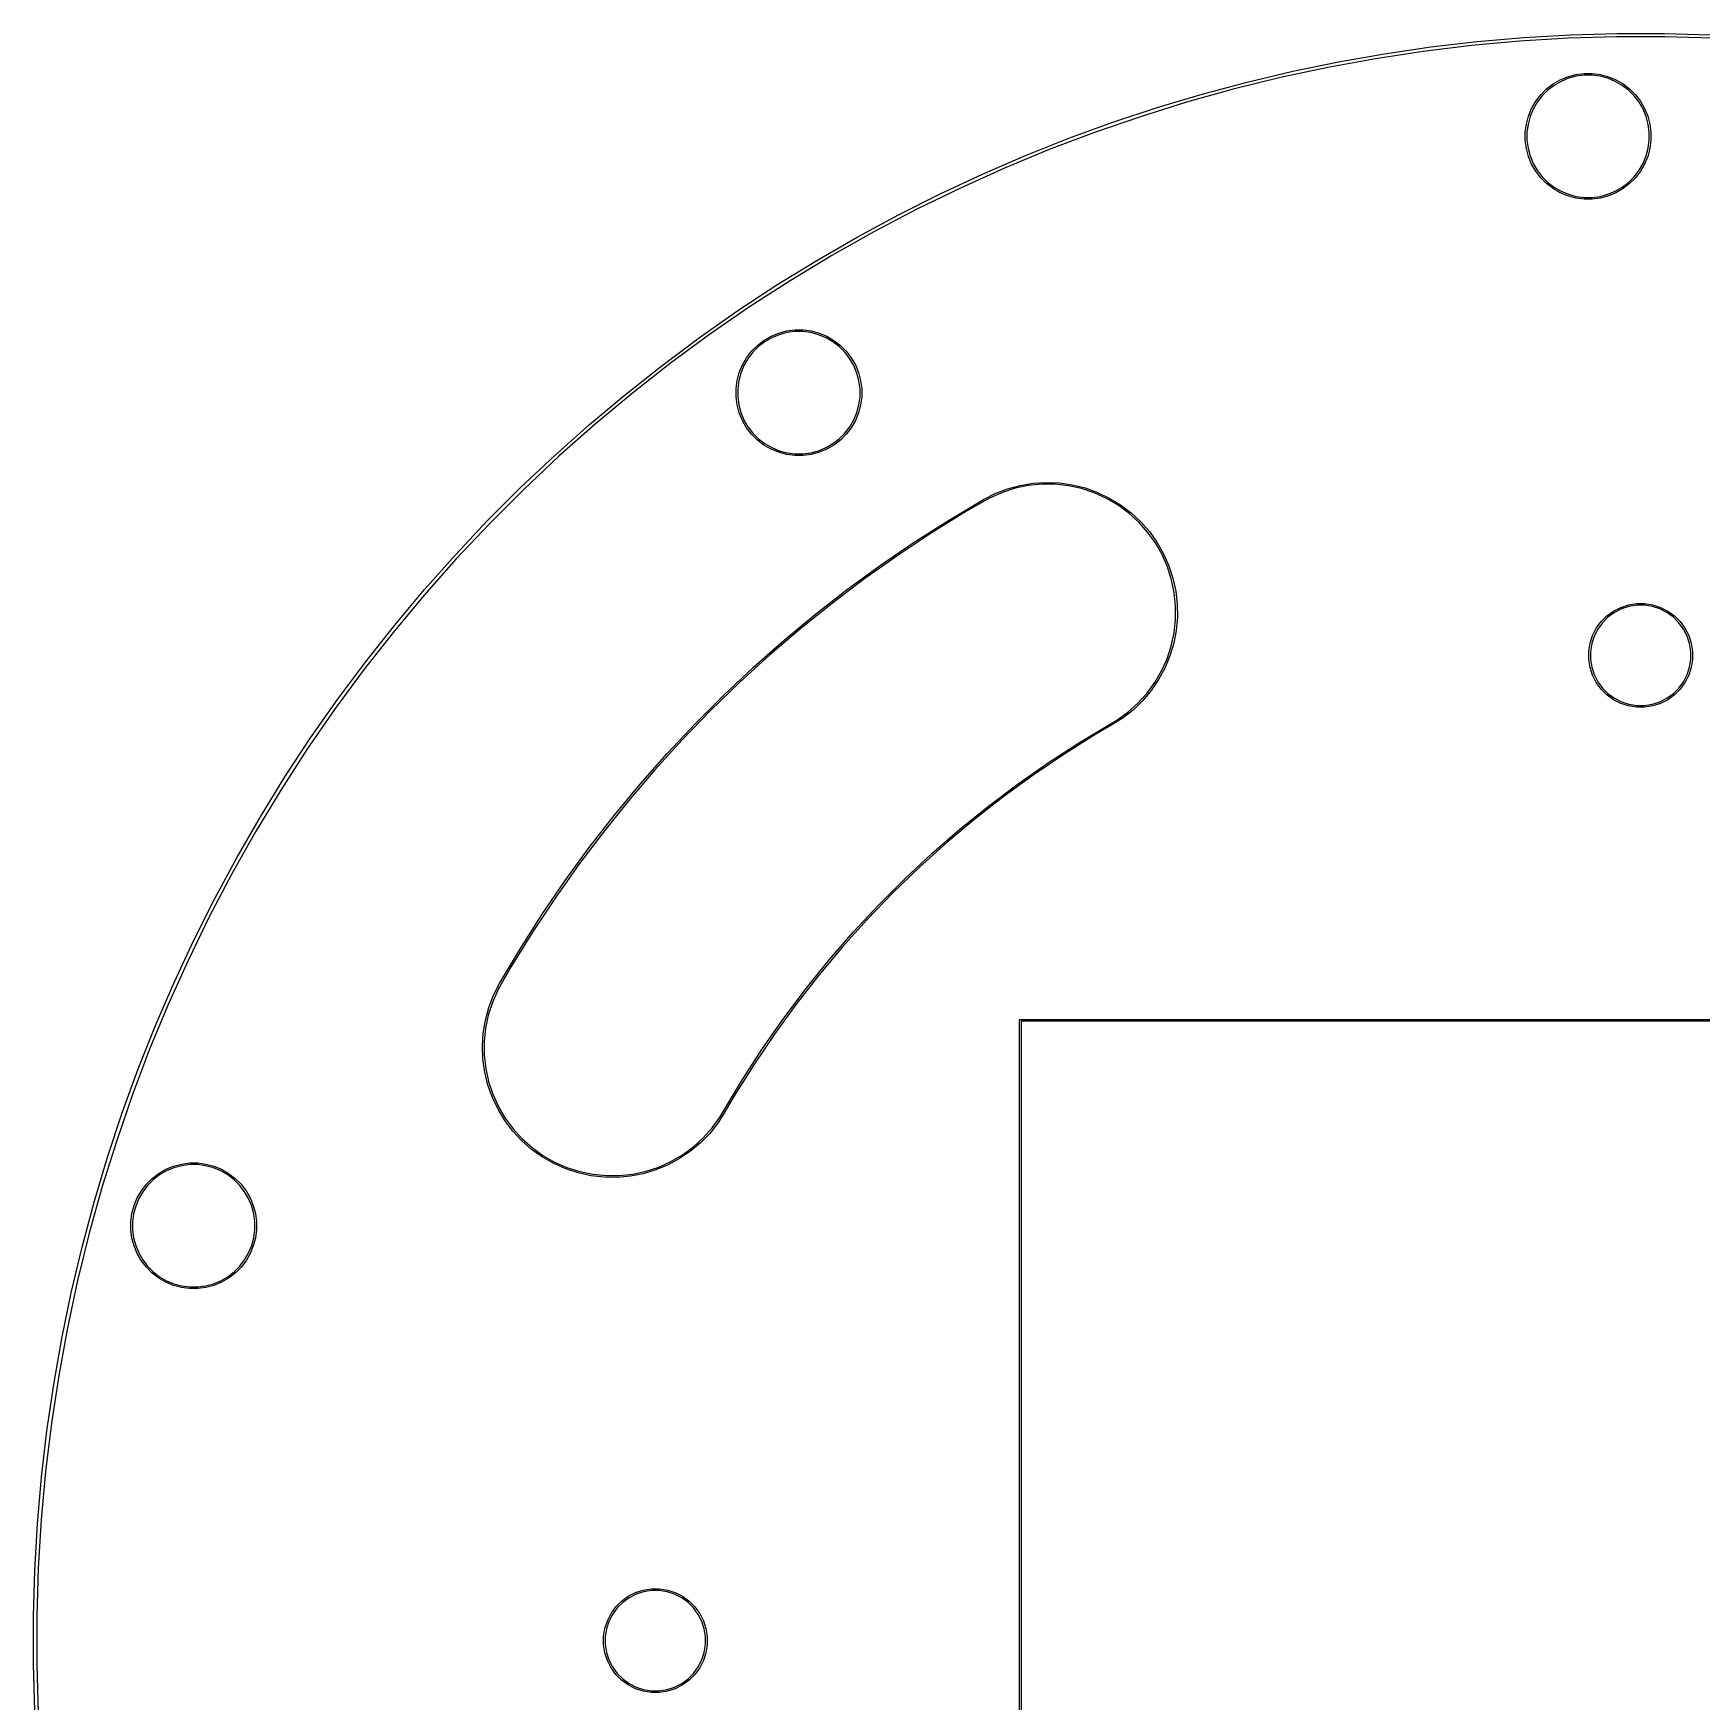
# Model space of a CAD drawing. Header units: millimetres. Extents: x -44 to 44, y -44 to 44.
# Drawn here: x -44.05 to 1.67, y -1.67 to 44.05 of the extents above; entities that cross this region are included whole.
import ezdxf

# ---------------------------------------------------------------- set-up
doc = ezdxf.new("R2010")
doc.units = ezdxf.units.MM
doc.layers.add('Edge.Cuts', color=254, linetype='CONTINUOUS', true_color=0xd0d2cd)

msp = doc.modelspace()

# ---------------------------------------------------------------- linework, layer by layer
at = {"layer": 'Edge.Cuts', "linetype": 'CONTINUOUS'}
for p, q in [((-4.477025, 43.821898), (-3.200584, 43.933572)), ((-1.990983, 43.909899), (-3.316287, 43.829733)), ((-3.200584, 43.933572), (-1.921434, 44.008074)), ((-0.663863, 43.95), (-1.990983, 43.909899)), ((-1.921434, 44.008074), (-0.640659, 44.045341)), ((0.663863, 43.95), (-0.663863, 43.95)), ((-0.640659, 44.045341), (0.640659, 44.045341)), ((0.640659, 44.045341), (1.921434, 44.008074)), ((1.990983, 43.909899), (0.663863, 43.95)), ((-8.279319, 43.264944), (-7.017468, 43.487442)), ((-5.95661, 43.549536), (-7.26922, 43.34976)), ((-7.017468, 43.487442), (-5.749679, 43.673146)), ((-4.638564, 43.709575), (-5.95661, 43.549536)), ((-5.749679, 43.673146), (-4.477025, 43.821898)), ((-3.316287, 43.829733), (-4.638564, 43.709575)), ((-10.780944, 42.710347), (-9.534165, 43.005839)), ((-8.575198, 43.110431), (-9.873351, 42.831766)), ((-9.534165, 43.005839), (-8.279319, 43.264944)), ((-7.26922, 43.34976), (-8.575198, 43.110431)), ((-12.018602, 42.378718), (-10.780944, 42.710347)), ((-9.873351, 42.831766), (-11.162496, 42.514021)), ((-2.736524, 42.362272), (-2.576972, 42.521824)), ((-2.576972, 42.521824), (-2.397959, 42.659185)), ((-2.372177, 42.6206), (-2.546374, 42.486934)), ((-2.397959, 42.659185), (-2.202548, 42.772005)), ((-2.182023, 42.730385), (-2.372177, 42.6206)), ((-2.202548, 42.772005), (-1.994083, 42.858354)), ((-1.979166, 42.814411), (-2.182023, 42.730385)), ((-1.994083, 42.858354), (-1.776131, 42.916755)), ((-1.767077, 42.87124), (-1.979166, 42.814411)), ((-1.776131, 42.916755), (-1.55242, 42.946207)), ((-1.549385, 42.8999), (-1.767077, 42.87124)), ((-1.55242, 42.946207), (-1.32678, 42.946207)), ((-1.329815, 42.8999), (-1.549385, 42.8999)), ((-1.112123, 42.87124), (-1.329815, 42.8999)), ((-1.32678, 42.946207), (-1.103069, 42.916755)), ((-0.900034, 42.814411), (-1.112123, 42.87124)), ((-1.103069, 42.916755), (-0.885117, 42.858354)), ((-0.697177, 42.730385), (-0.900034, 42.814411)), ((-0.885117, 42.858354), (-0.676652, 42.772005)), ((-0.507023, 42.6206), (-0.697177, 42.730385)), ((-0.676652, 42.772005), (-0.481241, 42.659185)), ((-0.332826, 42.486934), (-0.507023, 42.6206)), ((-0.481241, 42.659185), (-0.302228, 42.521824)), ((-0.302228, 42.521824), (-0.142676, 42.362272)), ((-12.441456, 42.157484), (-13.709063, 41.762481)), ((-13.24609, 42.011232), (-12.018602, 42.378718)), ((-11.162496, 42.514021), (-12.441456, 42.157484)), ((-2.986705, 41.987848), (-2.873885, 42.183259)), ((-2.8353, 42.157477), (-2.945085, 41.967323)), ((-2.873885, 42.183259), (-2.736524, 42.362272)), ((-2.701634, 42.331674), (-2.8353, 42.157477)), ((-2.546374, 42.486934), (-2.701634, 42.331674)), ((-0.177566, 42.331674), (-0.332826, 42.486934)), ((-0.0439, 42.157477), (-0.177566, 42.331674)), ((-0.142676, 42.362272), (-0.005315, 42.183259)), ((0.065885, 41.967323), (-0.0439, 42.157477)), ((-0.005315, 42.183259), (0.107505, 41.987848)), ((-15.666416, 41.169964), (-14.462372, 41.6082)), ((-13.709063, 41.762481), (-14.964162, 41.329373)), ((-14.462372, 41.6082), (-13.24609, 42.011232)), ((-3.131455, 41.561431), (-3.073054, 41.779383)), ((-3.029111, 41.764466), (-3.08594, 41.552377)), ((-3.073054, 41.779383), (-2.986705, 41.987848)), ((-2.945085, 41.967323), (-3.029111, 41.764466)), ((0.149911, 41.764466), (0.065885, 41.967323)), ((0.107505, 41.987848), (0.193854, 41.779383)), ((0.20674, 41.552377), (0.149911, 41.764466)), ((0.193854, 41.779383), (0.252255, 41.561431)), ((-16.857205, 40.696893), (-15.666416, 41.169964)), ((-14.964162, 41.329373), (-16.205608, 40.858555)), ((-3.160907, 41.33772), (-3.131455, 41.561431)), ((-3.160907, 41.334685), (-3.160907, 41.33772)), ((-3.160907, 41.11208), (-3.160907, 41.334685)), ((-3.08594, 41.552377), (-3.1146, 41.334685)), ((-3.1146, 41.334685), (-3.1146, 41.115115)), ((0.2354, 41.334685), (0.20674, 41.552377)), ((0.2354, 41.115115), (0.2354, 41.334685)), ((0.252255, 41.561431), (0.281707, 41.33772)), ((0.281707, 41.33772), (0.281707, 41.11208)), ((-18.033731, 40.18939), (-16.857205, 40.696893)), ((-16.205608, 40.858555), (-17.432266, 40.350457)), ((-3.131455, 40.888369), (-3.160907, 41.11208)), ((-3.073054, 40.670417), (-3.131455, 40.888369)), ((-3.1146, 41.115115), (-3.08594, 40.897423)), ((-3.08594, 40.897423), (-3.029111, 40.685334)), ((0.149911, 40.685334), (0.20674, 40.897423)), ((0.252255, 40.888369), (0.193854, 40.670417)), ((0.20674, 40.897423), (0.2354, 41.115115)), ((0.281707, 41.11208), (0.252255, 40.888369)), ((-17.432266, 40.350457), (-18.64302, 39.805541)), ((-2.986705, 40.461952), (-3.073054, 40.670417)), ((-3.029111, 40.685334), (-2.945085, 40.482477)), ((-2.873885, 40.266541), (-2.986705, 40.461952)), ((-2.945085, 40.482477), (-2.8353, 40.292323)), ((-2.736524, 40.087528), (-2.873885, 40.266541)), ((-2.8353, 40.292323), (-2.701634, 40.118126)), ((-0.177566, 40.118126), (-0.0439, 40.292323)), ((-0.005315, 40.266541), (-0.142676, 40.087528)), ((-0.0439, 40.292323), (0.065885, 40.482477)), ((0.107505, 40.461952), (-0.005315, 40.266541)), ((0.065885, 40.482477), (0.149911, 40.685334)), ((0.193854, 40.670417), (0.107505, 40.461952)), ((-18.64302, 39.805541), (-19.836762, 39.224305)), ((-19.194999, 39.647881), (-18.033731, 40.18939)), ((-2.576972, 39.927976), (-2.736524, 40.087528)), ((-2.701634, 40.118126), (-2.546374, 39.962866)), ((-2.397959, 39.790615), (-2.576972, 39.927976)), ((-2.546374, 39.962866), (-2.372177, 39.8292)), ((-2.202548, 39.677795), (-2.397959, 39.790615)), ((-2.372177, 39.8292), (-2.182023, 39.719415)), ((-0.697177, 39.719415), (-0.507023, 39.8292)), ((-0.481241, 39.790615), (-0.676652, 39.677795)), ((-0.507023, 39.8292), (-0.332826, 39.962866)), ((-0.302228, 39.927976), (-0.481241, 39.790615)), ((-0.332826, 39.962866), (-0.177566, 40.118126)), ((-0.142676, 40.087528), (-0.302228, 39.927976)), ((-20.340026, 39.072827), (-19.194999, 39.647881)), ((-1.994083, 39.591446), (-2.202548, 39.677795)), ((-2.182023, 39.719415), (-1.979166, 39.635389)), ((-1.776131, 39.533045), (-1.994083, 39.591446)), ((-1.979166, 39.635389), (-1.767077, 39.57856)), ((-1.55242, 39.503593), (-1.776131, 39.533045)), ((-1.767077, 39.57856), (-1.549385, 39.5499)), ((-1.32678, 39.503593), (-1.55242, 39.503593)), ((-1.549385, 39.5499), (-1.329815, 39.5499)), ((-1.329815, 39.5499), (-1.112123, 39.57856)), ((-1.103069, 39.533045), (-1.32678, 39.503593)), ((-1.112123, 39.57856), (-0.900034, 39.635389)), ((-0.885117, 39.591446), (-1.103069, 39.533045)), ((-0.900034, 39.635389), (-0.697177, 39.719415)), ((-0.676652, 39.677795), (-0.885117, 39.591446)), ((-21.467844, 38.464713), (-20.340026, 39.072827)), ((-19.836762, 39.224305), (-21.012405, 38.60728)), ((-22.577497, 37.824055), (-21.467844, 38.464713)), ((-21.012405, 38.60728), (-22.168876, 37.955029)), ((-22.168876, 37.955029), (-23.305119, 37.268146)), ((-23.668048, 37.151393), (-22.577497, 37.824055)), ((-24.738573, 36.447298), (-23.668048, 37.151393)), ((-23.305119, 37.268146), (-24.420097, 36.547258)), ((-25.788167, 35.712364), (-24.738573, 36.447298)), ((-24.420097, 36.547258), (-25.512794, 35.793024)), ((-26.815941, 34.947215), (-25.788167, 35.712364)), ((-25.512794, 35.793024), (-26.582213, 35.006131)), ((-24.025059, 35.632085), (-23.829648, 35.744905)), ((-23.809123, 35.703285), (-23.999277, 35.5935)), ((-23.829648, 35.744905), (-23.621183, 35.831254)), ((-23.606266, 35.787311), (-23.809123, 35.703285)), ((-23.621183, 35.831254), (-23.403231, 35.889655)), ((-23.394177, 35.84414), (-23.606266, 35.787311)), ((-23.403231, 35.889655), (-23.17952, 35.919107)), ((-23.176485, 35.8728), (-23.394177, 35.84414)), ((-23.17952, 35.919107), (-22.95388, 35.919107)), ((-22.956915, 35.8728), (-23.176485, 35.8728)), ((-22.739223, 35.84414), (-22.956915, 35.8728)), ((-22.95388, 35.919107), (-22.730169, 35.889655)), ((-22.527134, 35.787311), (-22.739223, 35.84414)), ((-22.730169, 35.889655), (-22.512217, 35.831254)), ((-22.324277, 35.703285), (-22.527134, 35.787311)), ((-22.512217, 35.831254), (-22.303752, 35.744905)), ((-22.134123, 35.5935), (-22.324277, 35.703285)), ((-22.303752, 35.744905), (-22.108341, 35.632085)), ((-24.500985, 35.156159), (-24.363624, 35.335172)), ((-24.328734, 35.304574), (-24.4624, 35.130377)), ((-24.363624, 35.335172), (-24.204072, 35.494724)), ((-24.173474, 35.459834), (-24.328734, 35.304574)), ((-24.204072, 35.494724), (-24.025059, 35.632085)), ((-23.999277, 35.5935), (-24.173474, 35.459834)), ((-21.959926, 35.459834), (-22.134123, 35.5935)), ((-22.108341, 35.632085), (-21.929328, 35.494724)), ((-21.804666, 35.304574), (-21.959926, 35.459834)), ((-21.929328, 35.494724), (-21.769776, 35.335172)), ((-21.671, 35.130377), (-21.804666, 35.304574)), ((-21.769776, 35.335172), (-21.632415, 35.156159)), ((-27.821026, 34.152496), (-26.815941, 34.947215)), ((-26.582213, 35.006131), (-27.627377, 34.187298)), ((-24.758555, 34.534331), (-24.700154, 34.752283)), ((-24.700154, 34.752283), (-24.613805, 34.960748)), ((-24.572185, 34.940223), (-24.656211, 34.737366)), ((-24.613805, 34.960748), (-24.500985, 35.156159)), ((-24.4624, 35.130377), (-24.572185, 34.940223)), ((-21.561215, 34.940223), (-21.671, 35.130377)), ((-21.632415, 35.156159), (-21.519595, 34.960748)), ((-21.477189, 34.737366), (-21.561215, 34.940223)), ((-21.519595, 34.960748), (-21.433246, 34.752283)), ((-21.433246, 34.752283), (-21.374845, 34.534331)), ((-24.788007, 34.31062), (-24.758555, 34.534331)), ((-24.788007, 34.307585), (-24.788007, 34.31062)), ((-24.788007, 34.08498), (-24.788007, 34.307585)), ((-24.71304, 34.525277), (-24.7417, 34.307585)), ((-24.7417, 34.307585), (-24.7417, 34.088015)), ((-24.656211, 34.737366), (-24.71304, 34.525277)), ((-21.42036, 34.525277), (-21.477189, 34.737366)), ((-21.3917, 34.307585), (-21.42036, 34.525277)), ((-21.3917, 34.088015), (-21.3917, 34.307585)), ((-21.374845, 34.534331), (-21.345393, 34.31062)), ((-21.345393, 34.31062), (-21.345393, 34.08498)), ((-28.802572, 33.328881), (-27.821026, 34.152496)), ((-27.627377, 34.187298), (-28.647333, 33.33727)), ((-24.758555, 33.861269), (-24.788007, 34.08498)), ((-24.700154, 33.643317), (-24.758555, 33.861269)), ((-24.7417, 34.088015), (-24.71304, 33.870323)), ((-24.71304, 33.870323), (-24.656211, 33.658234)), ((-21.477189, 33.658234), (-21.42036, 33.870323)), ((-21.374845, 33.861269), (-21.433246, 33.643317)), ((-21.42036, 33.870323), (-21.3917, 34.088015)), ((-21.345393, 34.08498), (-21.374845, 33.861269)), ((-24.613805, 33.434852), (-24.700154, 33.643317)), ((-24.656211, 33.658234), (-24.572185, 33.455377)), ((-24.500985, 33.239441), (-24.613805, 33.434852)), ((-24.572185, 33.455377), (-24.4624, 33.265223)), ((-21.671, 33.265223), (-21.561215, 33.455377)), ((-21.519595, 33.434852), (-21.632415, 33.239441)), ((-21.561215, 33.455377), (-21.477189, 33.658234)), ((-21.433246, 33.643317), (-21.519595, 33.434852)), ((-29.759749, 32.477067), (-28.802572, 33.328881)), ((-28.647333, 33.33727), (-29.64115, 32.456825)), ((-24.363624, 33.060428), (-24.500985, 33.239441)), ((-24.4624, 33.265223), (-24.328734, 33.091026)), ((-24.204072, 32.900876), (-24.363624, 33.060428)), ((-24.328734, 33.091026), (-24.173474, 32.935766)), ((-24.173474, 32.935766), (-23.999277, 32.8021)), ((-22.134123, 32.8021), (-21.959926, 32.935766)), ((-21.959926, 32.935766), (-21.804666, 33.091026)), ((-21.769776, 33.060428), (-21.929328, 32.900876)), ((-21.804666, 33.091026), (-21.671, 33.265223)), ((-21.632415, 33.239441), (-21.769776, 33.060428)), ((-30.691745, 31.597773), (-29.759749, 32.477067)), ((-24.025059, 32.763515), (-24.204072, 32.900876)), ((-23.829648, 32.650695), (-24.025059, 32.763515)), ((-23.999277, 32.8021), (-23.809123, 32.692315)), ((-23.621183, 32.564346), (-23.829648, 32.650695)), ((-23.809123, 32.692315), (-23.606266, 32.608289)), ((-23.403231, 32.505945), (-23.621183, 32.564346)), ((-23.606266, 32.608289), (-23.394177, 32.55146)), ((-23.17952, 32.476493), (-23.403231, 32.505945)), ((-23.394177, 32.55146), (-23.176485, 32.5228)), ((-22.95388, 32.476493), (-23.17952, 32.476493)), ((-23.176485, 32.5228), (-22.956915, 32.5228)), ((-22.956915, 32.5228), (-22.739223, 32.55146)), ((-22.730169, 32.505945), (-22.95388, 32.476493)), ((-22.739223, 32.55146), (-22.527134, 32.608289)), ((-22.512217, 32.564346), (-22.730169, 32.505945)), ((-22.527134, 32.608289), (-22.324277, 32.692315)), ((-22.303752, 32.650695), (-22.512217, 32.564346)), ((-22.324277, 32.692315), (-22.134123, 32.8021)), ((-22.108341, 32.763515), (-22.303752, 32.650695)), ((-21.929328, 32.900876), (-22.108341, 32.763515)), ((-29.64115, 32.456825), (-30.607921, 31.546765)), ((-31.597773, 30.691745), (-30.691745, 31.597773)), ((-30.607921, 31.546765), (-31.546765, 30.607921)), ((-17.690802, 31.434162), (-17.354431, 31.563242)), ((-17.141285, 31.578879), (-17.491434, 31.467108)), ((-17.354431, 31.563242), (-17.006727, 31.657629)), ((-16.78137, 31.653438), (-17.141285, 31.578879)), ((-17.006727, 31.657629), (-16.651258, 31.716355)), ((-16.415634, 31.689966), (-16.78137, 31.653438)), ((-16.651258, 31.716355), (-16.291672, 31.738818)), ((-16.048083, 31.688064), (-16.415634, 31.689966)), ((-16.291672, 31.738818), (-15.931658, 31.724787)), ((-15.682744, 31.647754), (-16.048083, 31.688064)), ((-15.931658, 31.724787), (-15.574911, 31.674406)), ((-15.32362, 31.569475), (-15.682744, 31.647754)), ((-15.574911, 31.674406), (-15.225091, 31.588192)), ((-14.974645, 31.454087), (-15.32362, 31.569475)), ((-15.225091, 31.588192), (-14.885788, 31.467029)), ((-18.970608, 30.699875), (-18.012478, 31.271663)), ((-17.987612, 31.228285), (-18.470342, 30.950243)), ((-18.012478, 31.271663), (-18.012425, 31.271674)), ((-18.012425, 31.271674), (-18.012388, 31.271715)), ((-18.012388, 31.271715), (-17.690802, 31.434162)), ((-17.827982, 31.319349), (-17.987612, 31.228285)), ((-17.491434, 31.467108), (-17.827982, 31.319349)), ((-14.639644, 31.302854), (-14.974645, 31.454087)), ((-14.885788, 31.467029), (-14.560484, 31.312162)), ((-14.322286, 31.117431), (-14.639644, 31.302854)), ((-14.560484, 31.312162), (-14.252516, 31.125178)), ((-14.026049, 30.899852), (-14.322286, 31.117431)), ((-14.252516, 31.125178), (-13.965045, 30.907998)), ((-32.477067, 29.759749), (-31.597773, 30.691745)), ((-19.910603, 30.098741), (-18.970608, 30.699875)), ((-18.470342, 30.950243), (-19.418316, 30.364454)), ((-13.754178, 30.652499), (-14.026049, 30.899852)), ((-13.965045, 30.907998), (-13.701021, 30.662848)), ((-13.509651, 30.378083), (-13.754178, 30.652499)), ((-13.701021, 30.662848), (-13.463153, 30.392246)), ((-31.546765, 30.607921), (-32.456825, 29.64115)), ((-19.418316, 30.364454), (-20.347728, 29.749639)), ((-13.295148, 30.07961), (-13.509651, 30.378083)), ((-13.463153, 30.392246), (-13.253882, 30.098967)), ((-33.328881, 28.802572), (-32.477067, 29.759749)), ((-20.347728, 29.749639), (-21.25769, 29.106386)), ((-20.831566, 29.468834), (-19.910603, 30.098741)), ((-13.11302, 29.760351), (-13.295148, 30.07961)), ((-13.253882, 30.098967), (-13.075355, 29.786021)), ((-12.96526, 29.423803), (-13.11302, 29.760351)), ((-13.075355, 29.786021), (-12.929405, 29.45662)), ((-32.456825, 29.64115), (-33.33727, 28.647333)), ((-21.732615, 28.810758), (-20.831566, 29.468834)), ((-12.853489, 29.073653), (-12.96526, 29.423803)), ((-12.929405, 29.45662), (-12.817528, 29.114143)), ((-34.152496, 27.821026), (-33.328881, 28.802572)), ((-22.612889, 28.125141), (-21.732615, 28.810758)), ((-21.25769, 29.106386), (-22.14733, 28.43531)), ((-12.778931, 28.713738), (-12.853489, 29.073653)), ((-12.817528, 29.114143), (-12.740872, 28.762105)), ((-33.33727, 28.647333), (-34.187298, 27.627377)), ((-22.14733, 28.43531), (-23.0158, 27.737052)), ((-12.742403, 28.348002), (-12.778931, 28.713738)), ((-12.744304, 27.980451), (-12.742403, 28.348002)), ((-12.740872, 28.762105), (-12.700226, 28.404118)), ((-12.700226, 28.404118), (-12.696004, 28.043856)), ((-0.545324, 28.316528), (-0.33266, 28.385627)), ((-0.33266, 28.385627), (-0.111804, 28.420607)), ((-0.108215, 28.375), (-0.32198, 28.341143)), ((-0.111804, 28.420607), (0.111804, 28.420607)), ((0.108215, 28.375), (-0.108215, 28.375)), ((0.32198, 28.341143), (0.108215, 28.375)), ((0.111804, 28.420607), (0.33266, 28.385627)), ((0.33266, 28.385627), (0.545324, 28.316528)), ((-23.471548, 27.412638), (-22.612889, 28.125141)), ((-12.784615, 27.615112), (-12.744304, 27.980451)), ((-12.696004, 28.043856), (-12.728252, 27.685015)), ((-1.215012, 27.74456), (-1.083579, 27.925463)), ((-1.048791, 27.895753), (-1.176006, 27.720657)), ((-1.083579, 27.925463), (-0.925463, 28.083579)), ((-0.895753, 28.048791), (-1.048791, 27.895753)), ((-0.925463, 28.083579), (-0.74456, 28.215012)), ((-0.720657, 28.176006), (-0.895753, 28.048791)), ((-0.74456, 28.215012), (-0.545324, 28.316528)), ((-0.527817, 28.274263), (-0.720657, 28.176006)), ((-0.32198, 28.341143), (-0.527817, 28.274263)), ((0.527817, 28.274263), (0.32198, 28.341143)), ((0.720657, 28.176006), (0.527817, 28.274263)), ((0.545324, 28.316528), (0.74456, 28.215012)), ((0.895753, 28.048791), (0.720657, 28.176006)), ((0.74456, 28.215012), (0.925463, 28.083579)), ((1.048791, 27.895753), (0.895753, 28.048791)), ((0.925463, 28.083579), (1.083579, 27.925463)), ((1.176006, 27.720657), (1.048791, 27.895753)), ((1.083579, 27.925463), (1.215012, 27.74456)), ((-34.187298, 27.627377), (-35.006131, 26.582213)), ((-34.947215, 26.815941), (-34.152496, 27.821026)), ((-23.0158, 27.737052), (-23.862269, 27.012279)), ((-12.862893, 27.255988), (-12.784615, 27.615112)), ((-12.728252, 27.685015), (-12.796637, 27.331277)), ((-1.385627, 27.33266), (-1.316528, 27.545324)), ((-1.274263, 27.527817), (-1.341143, 27.32198)), ((-1.316528, 27.545324), (-1.215012, 27.74456)), ((-1.176006, 27.720657), (-1.274263, 27.527817)), ((1.274263, 27.527817), (1.176006, 27.720657)), ((1.215012, 27.74456), (1.316528, 27.545324)), ((1.341143, 27.32198), (1.274263, 27.527817)), ((1.316528, 27.545324), (1.385627, 27.33266)), ((-23.862269, 27.012279), (-24.685927, 26.261685)), ((-24.30777, 26.673932), (-23.471548, 27.412638)), ((-12.900459, 26.986273), (-13.038651, 26.653542)), ((-12.978281, 26.907014), (-12.862893, 27.255988)), ((-12.796637, 27.331277), (-12.900459, 26.986273)), ((-1.420607, 27.111804), (-1.385627, 27.33266)), ((-1.420607, 27.108215), (-1.420607, 27.111804)), ((-1.420607, 26.888196), (-1.420607, 27.108215)), ((-1.341143, 27.32198), (-1.375, 27.108215)), ((-1.375, 27.108215), (-1.375, 26.891785)), ((1.375, 27.108215), (1.341143, 27.32198)), ((1.375, 26.891785), (1.375, 27.108215)), ((1.385627, 27.33266), (1.420607, 27.111804)), ((1.420607, 27.111804), (1.420607, 26.888196)), ((-35.006131, 26.582213), (-35.793024, 25.512794)), ((-35.712364, 25.788167), (-34.947215, 26.815941)), ((-25.120755, 25.909727), (-24.30777, 26.673932)), ((-13.314937, 26.254655), (-13.129515, 26.572013)), ((-13.038651, 26.653542), (-13.209796, 26.336499)), ((-13.129515, 26.572013), (-12.978281, 26.907014)), ((-1.385627, 26.66734), (-1.420607, 26.888196)), ((-1.316528, 26.454676), (-1.385627, 26.66734)), ((-1.375, 26.891785), (-1.341143, 26.67802)), ((-1.341143, 26.67802), (-1.274263, 26.472183)), ((1.274263, 26.472183), (1.341143, 26.67802)), ((1.385627, 26.66734), (1.316528, 26.454676)), ((1.341143, 26.67802), (1.375, 26.891785)), ((1.420607, 26.888196), (1.385627, 26.66734)), ((-24.685927, 26.261685), (-25.485987, 25.485987)), ((-13.532517, 25.958417), (-13.314937, 26.254655)), ((-13.209796, 26.336499), (-13.412138, 26.038397)), ((-1.215012, 26.25544), (-1.316528, 26.454676)), ((-1.274263, 26.472183), (-1.176006, 26.279343)), ((-1.083579, 26.074537), (-1.215012, 26.25544)), ((-1.176006, 26.279343), (-1.048791, 26.104247)), ((-0.925463, 25.916421), (-1.083579, 26.074537)), ((-1.048791, 26.104247), (-0.895753, 25.951209)), ((0.895753, 25.951209), (1.048791, 26.104247)), ((1.083579, 26.074537), (0.925463, 25.916421)), ((1.048791, 26.104247), (1.176006, 26.279343)), ((1.215012, 26.25544), (1.083579, 26.074537)), ((1.176006, 26.279343), (1.274263, 26.472183)), ((1.316528, 26.454676), (1.215012, 26.25544)), ((-36.447298, 24.738573), (-35.712364, 25.788167)), ((-25.909727, 25.120755), (-25.120755, 25.909727)), ((-14.054286, 25.44202), (-13.779869, 25.686546)), ((-13.6436, 25.762296), (-13.901808, 25.511027)), ((-13.779869, 25.686546), (-13.532517, 25.958417)), ((-13.412138, 26.038397), (-13.6436, 25.762296)), ((-0.74456, 25.784988), (-0.925463, 25.916421)), ((-0.895753, 25.951209), (-0.720657, 25.823994)), ((-0.545324, 25.683472), (-0.74456, 25.784988)), ((-0.720657, 25.823994), (-0.527817, 25.725737)), ((-0.33266, 25.614373), (-0.545324, 25.683472)), ((-0.527817, 25.725737), (-0.32198, 25.658857)), ((-0.111804, 25.579393), (-0.33266, 25.614373)), ((-0.32198, 25.658857), (-0.108215, 25.625)), ((-0.108215, 25.625), (0.108215, 25.625)), ((0.108215, 25.625), (0.32198, 25.658857)), ((0.33266, 25.614373), (0.111804, 25.579393)), ((0.32198, 25.658857), (0.527817, 25.725737)), ((0.545324, 25.683472), (0.33266, 25.614373)), ((0.527817, 25.725737), (0.720657, 25.823994)), ((0.74456, 25.784988), (0.545324, 25.683472)), ((0.720657, 25.823994), (0.895753, 25.951209)), ((0.925463, 25.916421), (0.74456, 25.784988)), ((-35.793024, 25.512794), (-36.547258, 24.420097)), ((-25.485987, 25.485987), (-26.261685, 24.685927)), ((-14.512388, 25.136452), (-14.352758, 25.227517)), ((-14.18411, 25.28717), (-14.487483, 25.093104)), ((-14.352758, 25.227517), (-14.054286, 25.44202)), ((-13.901808, 25.511027), (-14.18411, 25.28717)), ((0.111804, 25.579393), (-0.111804, 25.579393)), ((-37.151393, 23.668048), (-36.447298, 24.738573)), ((-26.673932, 24.30777), (-25.909727, 25.120755)), ((-14.925502, 24.840206), (-15.78332, 24.304182)), ((-15.380907, 24.614596), (-14.5125, 25.136388)), ((-14.4875, 25.093086), (-14.925502, 24.840206)), ((-14.5125, 25.136388), (-14.512433, 25.136402)), ((-14.512433, 25.136402), (-14.512388, 25.136452)), ((-14.487483, 25.093104), (-14.4875, 25.093086)), ((-36.547258, 24.420097), (-37.268146, 23.305119)), ((-27.412638, 23.471548), (-26.673932, 24.30777)), ((-26.261685, 24.685927), (-27.012279, 23.862269)), ((-15.78332, 24.304182), (-16.621909, 23.738547)), ((-16.230574, 24.062816), (-15.380907, 24.614596)), ((-27.012279, 23.862269), (-27.737052, 23.0158)), ((-17.060467, 23.481719), (-16.230574, 24.062816)), ((-37.824055, 22.577497), (-37.151393, 23.668048)), ((-28.125141, 22.612889), (-27.412638, 23.471548)), ((-17.869575, 22.872013), (-17.060467, 23.481719)), ((-16.621909, 23.738547), (-17.440247, 23.143989)), ((-37.268146, 23.305119), (-37.955029, 22.168876)), ((-27.737052, 23.0158), (-28.43531, 22.14733)), ((-18.656911, 22.23444), (-17.869575, 22.872013)), ((-17.440247, 23.143989), (-18.237336, 22.521235)), ((-38.464713, 21.467844), (-37.824055, 22.577497)), ((-28.810758, 21.732615), (-28.125141, 22.612889)), ((-18.237336, 22.521235), (-19.012206, 21.871042)), ((-37.955029, 22.168876), (-38.60728, 21.012405)), ((-28.43531, 22.14733), (-29.106386, 21.25769)), ((-19.421516, 21.569779), (-18.656911, 22.23444)), ((-29.468834, 20.831566), (-28.810758, 21.732615)), ((-20.16246, 20.878838), (-19.421516, 21.569779)), ((-19.012206, 21.871042), (-19.763913, 21.194202)), ((-39.072827, 20.340026), (-38.464713, 21.467844)), ((-29.106386, 21.25769), (-29.749639, 20.347728)), ((-19.763913, 21.194202), (-20.49154, 20.49154)), ((-38.60728, 21.012405), (-39.224305, 19.836762)), ((-30.098741, 19.910603), (-29.468834, 20.831566)), ((-20.878838, 20.16246), (-20.16246, 20.878838)), ((-39.647881, 19.194999), (-39.072827, 20.340026)), ((-29.749639, 20.347728), (-30.364454, 19.418316)), ((-21.569779, 19.421516), (-20.878838, 20.16246)), ((-20.49154, 20.49154), (-21.194202, 19.763913)), ((-39.224305, 19.836762), (-39.805541, 18.64302)), ((-30.699875, 18.970608), (-30.098741, 19.910603)), ((-21.194202, 19.763913), (-21.871042, 19.012206)), ((-30.364454, 19.418316), (-30.950243, 18.470342)), ((-22.23444, 18.656911), (-21.569779, 19.421516)), ((-40.18939, 18.033731), (-39.647881, 19.194999)), ((-31.271663, 18.012478), (-30.699875, 18.970608)), ((-21.871042, 19.012206), (-22.521235, 18.237336)), ((-39.805541, 18.64302), (-40.350457, 17.432266)), ((-30.950243, 18.470342), (-31.228337, 17.987522)), ((-22.872013, 17.869575), (-22.23444, 18.656911)), ((-40.696893, 16.857205), (-40.18939, 18.033731)), ((-31.434163, 17.690803), (-31.271716, 18.012389)), ((-31.228338, 17.98752), (-31.31935, 17.827983)), ((-31.271716, 18.012389), (-31.271673, 18.012427)), ((-31.271673, 18.012427), (-31.271663, 18.012478)), ((-31.228337, 17.987522), (-31.228338, 17.98752)), ((-23.481719, 17.060467), (-22.872013, 17.869575)), ((-22.521235, 18.237336), (-23.143989, 17.440247)), ((-40.350457, 17.432266), (-40.858555, 16.205608)), ((-31.467109, 17.491435), (-31.578881, 17.141285)), ((-31.563243, 17.354432), (-31.434163, 17.690803)), ((-31.31935, 17.827983), (-31.467109, 17.491435)), ((-23.143989, 17.440247), (-23.738547, 16.621909)), ((-31.716357, 16.651259), (-31.65763, 17.006728)), ((-31.65763, 17.006728), (-31.563243, 17.354432)), ((-31.578881, 17.141285), (-31.653439, 16.781371)), ((-24.062816, 16.230574), (-23.481719, 17.060467)), ((-17.025, 17), (-17.023097, 17.009567)), ((-17.025, -17), (-17.025, 17)), ((-17.023097, 17.009567), (-17.009567, 17.023097)), ((-17.009567, 17.023097), (-17, 17.025)), ((-17, 17.025), (17, 17.025)), ((-16.975, 16.975), (-16.975, -16.975)), ((16.975, 16.975), (-16.975, 16.975)), ((-41.169964, 15.666416), (-40.696893, 16.857205)), ((-31.73882, 16.291673), (-31.716357, 16.651259)), ((-31.653439, 16.781371), (-31.689967, 16.415634)), ((-23.738547, 16.621909), (-24.304182, 15.78332)), ((-40.858555, 16.205608), (-41.329373, 14.964162)), ((-31.724789, 15.931659), (-31.73882, 16.291673)), ((-31.689967, 16.415634), (-31.688066, 16.048083)), ((-31.688066, 16.048083), (-31.647755, 15.682744)), ((-24.614596, 15.380907), (-24.062816, 16.230574)), ((-41.6082, 14.462372), (-41.169964, 15.666416)), ((-31.674408, 15.574911), (-31.724789, 15.931659)), ((-31.588193, 15.225091), (-31.674408, 15.574911)), ((-31.647755, 15.682744), (-31.569477, 15.32362)), ((-24.304182, 15.78332), (-24.840206, 14.925502)), ((-31.467031, 14.885788), (-31.588193, 15.225091)), ((-31.569477, 15.32362), (-31.454089, 14.974646)), ((-25.136388, 14.5125), (-24.614596, 15.380907)), ((-41.329373, 14.964162), (-41.762481, 13.709063)), ((-31.312163, 14.560484), (-31.467031, 14.885788)), ((-31.454089, 14.974646), (-31.302855, 14.639644)), ((-31.302855, 14.639644), (-31.117433, 14.322286)), ((-24.840206, 14.925502), (-25.093086, 14.4875)), ((-42.011232, 13.24609), (-41.6082, 14.462372)), ((-31.12518, 14.252516), (-31.312163, 14.560484)), ((-30.907999, 13.965045), (-31.12518, 14.252516)), ((-31.117433, 14.322286), (-30.899853, 14.026049)), ((-25.28717, 14.18411), (-25.511027, 13.901807)), ((-25.44202, 14.054285), (-25.227517, 14.352758)), ((-25.093104, 14.487483), (-25.28717, 14.18411)), ((-25.227517, 14.352758), (-25.136452, 14.512388)), ((-25.136452, 14.512388), (-25.136402, 14.512433)), ((-25.136402, 14.512433), (-25.136388, 14.5125)), ((-25.093086, 14.4875), (-25.093104, 14.487483)), ((-30.66285, 13.701021), (-30.907999, 13.965045)), ((-30.899853, 14.026049), (-30.6525, 13.754178)), ((-30.6525, 13.754178), (-30.378084, 13.509651)), ((-25.958418, 13.532516), (-25.686546, 13.779869)), ((-25.511027, 13.901807), (-25.762296, 13.6436)), ((-25.686546, 13.779869), (-25.44202, 14.054285)), ((-41.762481, 13.709063), (-42.157484, 12.441456)), ((-30.392247, 13.463153), (-30.66285, 13.701021)), ((-30.098968, 13.253882), (-30.392247, 13.463153)), ((-30.378084, 13.509651), (-30.079611, 13.295148)), ((-30.079611, 13.295148), (-29.760352, 13.113019)), ((-26.572013, 13.129514), (-26.254655, 13.314937)), ((-26.038398, 13.412138), (-26.336499, 13.209796)), ((-26.254655, 13.314937), (-25.958418, 13.532516)), ((-25.762296, 13.6436), (-26.038398, 13.412138)), ((-42.378718, 12.018602), (-42.011232, 13.24609)), ((-40.789372, 12.666924), (-40.610359, 12.804285)), ((-40.610359, 12.804285), (-40.414948, 12.917105)), ((-40.394423, 12.875485), (-40.584577, 12.7657)), ((-40.414948, 12.917105), (-40.206483, 13.003454)), ((-40.191566, 12.959511), (-40.394423, 12.875485)), ((-40.206483, 13.003454), (-39.988531, 13.061855)), ((-39.979477, 13.01634), (-40.191566, 12.959511)), ((-39.988531, 13.061855), (-39.76482, 13.091307)), ((-39.761785, 13.045), (-39.979477, 13.01634)), ((-39.76482, 13.091307), (-39.53918, 13.091307)), ((-39.542215, 13.045), (-39.761785, 13.045)), ((-39.324523, 13.01634), (-39.542215, 13.045)), ((-39.53918, 13.091307), (-39.315469, 13.061855)), ((-39.112434, 12.959511), (-39.324523, 13.01634)), ((-39.315469, 13.061855), (-39.097517, 13.003454)), ((-38.909577, 12.875485), (-39.112434, 12.959511)), ((-39.097517, 13.003454), (-38.889052, 12.917105)), ((-38.719423, 12.7657), (-38.909577, 12.875485)), ((-38.889052, 12.917105), (-38.693641, 12.804285)), ((-38.693641, 12.804285), (-38.514628, 12.666924)), ((-29.786023, 13.075355), (-30.098968, 13.253882)), ((-29.456621, 12.929404), (-29.786023, 13.075355)), ((-29.760352, 13.113019), (-29.423804, 12.96526)), ((-29.114144, 12.817527), (-29.456621, 12.929404)), ((-29.423804, 12.96526), (-29.073654, 12.853489)), ((-28.762106, 12.740872), (-29.114144, 12.817527)), ((-29.073654, 12.853489), (-28.713739, 12.778931)), ((-27.615113, 12.784614), (-27.255989, 12.862893)), ((-26.986273, 12.900458), (-27.331277, 12.796637)), ((-27.255989, 12.862893), (-26.907014, 12.978281)), ((-26.653542, 13.038651), (-26.986273, 12.900458)), ((-26.907014, 12.978281), (-26.572013, 13.129514)), ((-26.336499, 13.209796), (-26.653542, 13.038651)), ((-42.157484, 12.441456), (-42.514021, 11.162496)), ((-41.086285, 12.328359), (-40.948924, 12.507372)), ((-40.914034, 12.476774), (-41.0477, 12.302577)), ((-40.948924, 12.507372), (-40.789372, 12.666924)), ((-40.758774, 12.632034), (-40.914034, 12.476774)), ((-40.584577, 12.7657), (-40.758774, 12.632034)), ((-38.545226, 12.632034), (-38.719423, 12.7657)), ((-38.389966, 12.476774), (-38.545226, 12.632034)), ((-38.514628, 12.666924), (-38.355076, 12.507372)), ((-38.2563, 12.302577), (-38.389966, 12.476774)), ((-38.355076, 12.507372), (-38.217715, 12.328359)), ((-28.404119, 12.700225), (-28.762106, 12.740872)), ((-28.713739, 12.778931), (-28.348003, 12.742402)), ((-28.043856, 12.696004), (-28.404119, 12.700225)), ((-28.348003, 12.742402), (-27.980452, 12.744304)), ((-27.685015, 12.728251), (-28.043856, 12.696004)), ((-27.980452, 12.744304), (-27.615113, 12.784614)), ((-27.331277, 12.796637), (-27.685015, 12.728251)), ((-42.710347, 10.780944), (-42.378718, 12.018602)), ((-41.343855, 11.706531), (-41.285454, 11.924483)), ((-41.241511, 11.909566), (-41.29834, 11.697477)), ((-41.285454, 11.924483), (-41.199105, 12.132948)), ((-41.157485, 12.112423), (-41.241511, 11.909566)), ((-41.199105, 12.132948), (-41.086285, 12.328359)), ((-41.0477, 12.302577), (-41.157485, 12.112423)), ((-38.146515, 12.112423), (-38.2563, 12.302577)), ((-38.217715, 12.328359), (-38.104895, 12.132948)), ((-38.062489, 11.909566), (-38.146515, 12.112423)), ((-38.104895, 12.132948), (-38.018546, 11.924483)), ((-38.00566, 11.697477), (-38.062489, 11.909566)), ((-38.018546, 11.924483), (-37.960145, 11.706531)), ((-41.373307, 11.48282), (-41.343855, 11.706531)), ((-41.373307, 11.479785), (-41.373307, 11.48282)), ((-41.373307, 11.25718), (-41.373307, 11.479785)), ((-41.29834, 11.697477), (-41.327, 11.479785)), ((-41.327, 11.479785), (-41.327, 11.260215)), ((-37.977, 11.479785), (-38.00566, 11.697477)), ((-37.977, 11.260215), (-37.977, 11.479785)), ((-37.960145, 11.706531), (-37.930693, 11.48282)), ((-37.930693, 11.48282), (-37.930693, 11.25718)), ((-42.514021, 11.162496), (-42.831766, 9.873351)), ((-41.343855, 11.033469), (-41.373307, 11.25718)), ((-41.285454, 10.815517), (-41.343855, 11.033469)), ((-41.327, 11.260215), (-41.29834, 11.042523)), ((-41.29834, 11.042523), (-41.241511, 10.830434)), ((-38.062489, 10.830434), (-38.00566, 11.042523)), ((-37.960145, 11.033469), (-38.018546, 10.815517)), ((-38.00566, 11.042523), (-37.977, 11.260215)), ((-37.930693, 11.25718), (-37.960145, 11.033469)), ((-43.005839, 9.534165), (-42.710347, 10.780944)), ((-41.199105, 10.607052), (-41.285454, 10.815517)), ((-41.241511, 10.830434), (-41.157485, 10.627577)), ((-41.086285, 10.411641), (-41.199105, 10.607052)), ((-41.157485, 10.627577), (-41.0477, 10.437423)), ((-38.2563, 10.437423), (-38.146515, 10.627577)), ((-38.104895, 10.607052), (-38.217715, 10.411641)), ((-38.146515, 10.627577), (-38.062489, 10.830434)), ((-38.018546, 10.815517), (-38.104895, 10.607052)), ((-40.948924, 10.232628), (-41.086285, 10.411641)), ((-41.0477, 10.437423), (-40.914034, 10.263226)), ((-40.789372, 10.073076), (-40.948924, 10.232628)), ((-40.914034, 10.263226), (-40.758774, 10.107966)), ((-40.610359, 9.935715), (-40.789372, 10.073076)), ((-40.758774, 10.107966), (-40.584577, 9.9743)), ((-38.719423, 9.9743), (-38.545226, 10.107966)), ((-38.514628, 10.073076), (-38.693641, 9.935715)), ((-38.545226, 10.107966), (-38.389966, 10.263226)), ((-38.355076, 10.232628), (-38.514628, 10.073076)), ((-38.389966, 10.263226), (-38.2563, 10.437423)), ((-38.217715, 10.411641), (-38.355076, 10.232628)), ((-42.831766, 9.873351), (-43.110431, 8.575198)), ((-40.414948, 9.822895), (-40.610359, 9.935715)), ((-40.584577, 9.9743), (-40.394423, 9.864515)), ((-40.206483, 9.736546), (-40.414948, 9.822895)), ((-40.394423, 9.864515), (-40.191566, 9.780489)), ((-39.988531, 9.678145), (-40.206483, 9.736546)), ((-40.191566, 9.780489), (-39.979477, 9.72366)), ((-39.76482, 9.648693), (-39.988531, 9.678145)), ((-39.979477, 9.72366), (-39.761785, 9.695)), ((-39.53918, 9.648693), (-39.76482, 9.648693)), ((-39.761785, 9.695), (-39.542215, 9.695)), ((-39.542215, 9.695), (-39.324523, 9.72366)), ((-39.315469, 9.678145), (-39.53918, 9.648693)), ((-39.324523, 9.72366), (-39.112434, 9.780489)), ((-39.097517, 9.736546), (-39.315469, 9.678145)), ((-39.112434, 9.780489), (-38.909577, 9.864515)), ((-38.889052, 9.822895), (-39.097517, 9.736546)), ((-38.909577, 9.864515), (-38.719423, 9.9743)), ((-38.693641, 9.935715), (-38.889052, 9.822895)), ((-43.264944, 8.279319), (-43.005839, 9.534165)), ((-43.487442, 7.017468), (-43.264944, 8.279319)), ((-43.110431, 8.575198), (-43.34976, 7.26922)), ((-43.673146, 5.749679), (-43.487442, 7.017468)), ((-43.34976, 7.26922), (-43.549536, 5.95661)), ((-43.549536, 5.95661), (-43.709575, 4.638564)), ((-43.821898, 4.477025), (-43.673146, 5.749679)), ((-43.709575, 4.638564), (-43.829733, 3.316287)), ((-43.933572, 3.200584), (-43.821898, 4.477025)), ((-44.008074, 1.921434), (-43.933572, 3.200584)), ((-43.829733, 3.316287), (-43.909899, 1.990983)), ((-44.044666, 0.663863), (-44.008074, 1.921434)), ((-43.909899, 1.990983), (-43.95, 0.663863)), ((-27.545324, 1.316528), (-27.33266, 1.385627)), ((-27.33266, 1.385627), (-27.111804, 1.420607)), ((-27.108215, 1.375), (-27.32198, 1.341143)), ((-27.111804, 1.420607), (-26.888196, 1.420607)), ((-26.891785, 1.375), (-27.108215, 1.375)), ((-26.67802, 1.341143), (-26.891785, 1.375)), ((-26.888196, 1.420607), (-26.66734, 1.385627)), ((-26.66734, 1.385627), (-26.454676, 1.316528)), ((-28.215012, 0.74456), (-28.083579, 0.925463)), ((-28.083579, 0.925463), (-27.925463, 1.083579)), ((-27.895753, 1.048791), (-28.048791, 0.895753)), ((-27.925463, 1.083579), (-27.74456, 1.215012)), ((-27.720657, 1.176006), (-27.895753, 1.048791)), ((-27.74456, 1.215012), (-27.545324, 1.316528)), ((-27.527817, 1.274263), (-27.720657, 1.176006)), ((-27.32198, 1.341143), (-27.527817, 1.274263)), ((-26.472183, 1.274263), (-26.67802, 1.341143)), ((-26.279343, 1.176006), (-26.472183, 1.274263)), ((-26.454676, 1.316528), (-26.25544, 1.215012)), ((-26.104247, 1.048791), (-26.279343, 1.176006)), ((-26.25544, 1.215012), (-26.074537, 1.083579)), ((-25.951209, 0.895753), (-26.104247, 1.048791)), ((-26.074537, 1.083579), (-25.916421, 0.925463)), ((-25.916421, 0.925463), (-25.784988, 0.74456)), ((-44.045341, 0.640659), (-44.044666, 0.663863)), ((-44.045341, -0.640659), (-44.045341, 0.640659)), ((-43.95, 0.663863), (-43.95, -0.663863)), ((-28.385627, 0.33266), (-28.316528, 0.545324)), ((-28.274263, 0.527817), (-28.341143, 0.32198)), ((-28.316528, 0.545324), (-28.215012, 0.74456)), ((-28.176006, 0.720657), (-28.274263, 0.527817)), ((-28.048791, 0.895753), (-28.176006, 0.720657)), ((-25.823994, 0.720657), (-25.951209, 0.895753)), ((-25.725737, 0.527817), (-25.823994, 0.720657)), ((-25.784988, 0.74456), (-25.683472, 0.545324)), ((-25.658857, 0.32198), (-25.725737, 0.527817)), ((-25.683472, 0.545324), (-25.614373, 0.33266)), ((-28.420607, 0.111804), (-28.385627, 0.33266)), ((-28.420607, 0.108215), (-28.420607, 0.111804)), ((-28.420607, -0.111804), (-28.420607, 0.108215)), ((-28.341143, 0.32198), (-28.375, 0.108215)), ((-28.375, 0.108215), (-28.375, -0.108215)), ((-25.625, 0.108215), (-25.658857, 0.32198)), ((-25.625, -0.108215), (-25.625, 0.108215)), ((-25.614373, 0.33266), (-25.579393, 0.111804)), ((-25.579393, 0.111804), (-25.579393, -0.111804)), ((-28.385627, -0.33266), (-28.420607, -0.111804)), ((-28.316528, -0.545324), (-28.385627, -0.33266)), ((-28.375, -0.108215), (-28.341143, -0.32198)), ((-28.341143, -0.32198), (-28.274263, -0.527817)), ((-25.725737, -0.527817), (-25.658857, -0.32198)), ((-25.614373, -0.33266), (-25.683472, -0.545324)), ((-25.658857, -0.32198), (-25.625, -0.108215)), ((-25.579393, -0.111804), (-25.614373, -0.33266)), ((-44.008074, -1.921434), (-44.045341, -0.640659)), ((-43.95, -0.663863), (-43.909899, -1.990983)), ((-28.215012, -0.74456), (-28.316528, -0.545324)), ((-28.274263, -0.527817), (-28.176006, -0.720657)), ((-28.083579, -0.925463), (-28.215012, -0.74456)), ((-28.176006, -0.720657), (-28.048791, -0.895753)), ((-28.048791, -0.895753), (-27.895753, -1.048791)), ((-26.104247, -1.048791), (-25.951209, -0.895753)), ((-25.951209, -0.895753), (-25.823994, -0.720657)), ((-25.784988, -0.74456), (-25.916421, -0.925463)), ((-25.823994, -0.720657), (-25.725737, -0.527817)), ((-25.683472, -0.545324), (-25.784988, -0.74456)), ((-27.925463, -1.083579), (-28.083579, -0.925463)), ((-27.74456, -1.215012), (-27.925463, -1.083579)), ((-27.895753, -1.048791), (-27.720657, -1.176006)), ((-27.545324, -1.316528), (-27.74456, -1.215012)), ((-27.720657, -1.176006), (-27.527817, -1.274263)), ((-27.33266, -1.385627), (-27.545324, -1.316528)), ((-27.527817, -1.274263), (-27.32198, -1.341143)), ((-27.32198, -1.341143), (-27.108215, -1.375)), ((-26.891785, -1.375), (-26.67802, -1.341143)), ((-26.67802, -1.341143), (-26.472183, -1.274263)), ((-26.454676, -1.316528), (-26.66734, -1.385627)), ((-26.472183, -1.274263), (-26.279343, -1.176006)), ((-26.25544, -1.215012), (-26.454676, -1.316528)), ((-26.279343, -1.176006), (-26.104247, -1.048791)), ((-26.074537, -1.083579), (-26.25544, -1.215012)), ((-25.916421, -0.925463), (-26.074537, -1.083579)), ((-27.111804, -1.420607), (-27.33266, -1.385627)), ((-26.888196, -1.420607), (-27.111804, -1.420607)), ((-27.108215, -1.375), (-26.891785, -1.375)), ((-26.66734, -1.385627), (-26.888196, -1.420607))]:
    msp.add_line(p, q, dxfattribs=at)

doc.saveas('drawing.dxf')
